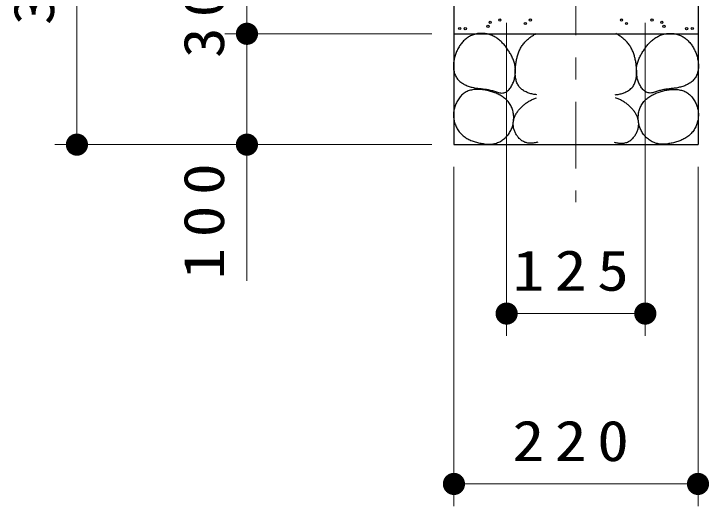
# Model space of a CAD drawing. Units: millimetres on the paper, scale 1:20. Extents: x -365 to 10, y -38 to 257.
# Drawn here: x -309.95 to -278.62, y 60.37 to 82.57 of the extents above; entities that cross this region are included whole.
import ezdxf

# ---------------------------------------------------------------- set-up
doc = ezdxf.new("R2010")
doc.units = ezdxf.units.MM
doc.linetypes.add('USER2', pattern=[6, 3, -1, 1, -1])
doc.layers.add('LY_1', color=7, linetype='Continuous', lineweight=25)
doc.styles.add('ＭＳ ゴシック', font='')
doc.styles.get('ＭＳ ゴシック').set_extended_font_data('MS Gothic')

# ---------------------------------------------------------------- blocks, each defined once
blk = doc.blocks.new('filled_dot')
at = {"color": 0, "linetype": 'Continuous', "lineweight": -2, "const_width": 1.25}
blk.add_lwpolyline([(-0.625, 0, 1), (0.625, 0, 1)], format="xyb", close=True, dxfattribs=at)

msp = doc.modelspace()

# ---------------------------------------------------------------- linework, layer by layer
at = {"layer": 'LY_1', "linetype": 'USER2', "lineweight": 13}
msp.add_line((-284.616, 114.607), (-284.616, 74.085), dxfattribs=at)
at = {"layer": 'LY_1', "lineweight": 13}
for p, q in [((-307.108, 76.675), (-307.108, 93.175)), ((-299.445, 81.675), (-299.445, 83.175)), ((-287.741, 82.175), (-287.741, 68.057)), ((-281.491, 82.175), (-281.491, 68.057)), ((-291.116, 81.675), (-300.445, 81.675)), ((-299.445, 70.533), (-299.445, 81.675)), ((-291.116, 76.675), (-308.108, 76.675)), ((-290.116, 75.675), (-290.116, 60.373)), ((-279.116, 75.675), (-279.116, 60.373)), ((-281.491, 69.057), (-287.741, 69.057)), ((-279.116, 61.373), (-290.116, 61.373))]:
    msp.add_line(p, q, dxfattribs=at)
at = {"layer": 'LY_1'}
for p, q in [((-290.116, 83.175), (-290.116, 76.675)), ((-279.116, 83.175), (-279.116, 76.675)), ((-290.116, 81.675), (-279.116, 81.675)), ((-290.116, 81.675), (-279.116, 81.675)), ((-290.116, 76.675), (-279.116, 76.675))]:
    msp.add_line(p, q, dxfattribs=at)
for centre in [(-288.485, 82.194), (-288.046, 82.297), (-286.894, 82.14), (-286.668, 82.293), (-282.565, 82.293), (-282.339, 82.14), (-281.187, 82.297), (-280.747, 82.194), (-289.857, 81.913), (-289.603, 81.904), (-288.582, 82.009), (-280.651, 82.009), (-279.63, 81.904), (-279.376, 81.913)]:
    msp.add_circle(centre, 0.05, dxfattribs=at)
for points, knots in [([(-288.954, 79.206), (-289.018, 79.212), (-289.082, 79.219), (-289.145, 79.23), (-289.209, 79.242), (-289.272, 79.255), (-289.334, 79.273), (-289.396, 79.29), (-289.457, 79.31), (-289.517, 79.334), (-289.576, 79.358), (-289.635, 79.385), (-289.691, 79.417), (-289.746, 79.449), (-289.801, 79.485), (-289.849, 79.527), (-289.897, 79.569), (-289.943, 79.616), (-289.98, 79.668), (-290.017, 79.719), (-290.048, 79.778), (-290.071, 79.837), (-290.095, 79.896), (-290.111, 79.96), (-290.122, 80.023), (-290.133, 80.086), (-290.137, 80.151), (-290.138, 80.215), (-290.138, 80.279), (-290.133, 80.344), (-290.125, 80.408), (-290.117, 80.471), (-290.105, 80.535), (-290.089, 80.597), (-290.074, 80.659), (-290.054, 80.721), (-290.032, 80.781), (-290.01, 80.842), (-289.984, 80.901), (-289.956, 80.958), (-289.927, 81.016), (-289.895, 81.072), (-289.859, 81.125), (-289.824, 81.179), (-289.785, 81.231), (-289.743, 81.279), (-289.701, 81.328), (-289.656, 81.374), (-289.607, 81.416), (-289.559, 81.458), (-289.507, 81.498), (-289.453, 81.531), (-289.398, 81.565), (-289.34, 81.595), (-289.281, 81.618), (-289.221, 81.642), (-289.159, 81.66), (-289.096, 81.673), (-289.033, 81.686), (-288.968, 81.693), (-288.904, 81.695), (-288.84, 81.697), (-288.775, 81.693), (-288.712, 81.685), (-288.648, 81.677), (-288.585, 81.664), (-288.523, 81.646), (-288.462, 81.627), (-288.401, 81.603), (-288.344, 81.575), (-288.286, 81.547), (-288.23, 81.514), (-288.178, 81.478), (-288.125, 81.441), (-288.074, 81.4), (-288.027, 81.358), (-287.979, 81.315), (-287.934, 81.269), (-287.89, 81.221), (-287.847, 81.173), (-287.807, 81.123), (-287.768, 81.072), (-287.729, 81.021), (-287.692, 80.968), (-287.657, 80.914), (-287.622, 80.86), (-287.589, 80.805), (-287.558, 80.749), (-287.527, 80.692), (-287.497, 80.635), (-287.47, 80.577), (-287.444, 80.518), (-287.42, 80.458), (-287.401, 80.397), (-287.382, 80.335), (-287.366, 80.272), (-287.356, 80.209), (-287.346, 80.146), (-287.341, 80.081), (-287.341, 80.017), (-287.341, 79.953), (-287.346, 79.888), (-287.355, 79.825), (-287.363, 79.761), (-287.377, 79.698), (-287.394, 79.636), (-287.411, 79.574), (-287.431, 79.512), (-287.456, 79.453), (-287.481, 79.394), (-287.51, 79.336), (-287.544, 79.282), (-287.579, 79.228), (-287.617, 79.174), (-287.664, 79.131), (-287.71, 79.088), (-287.765, 79.046), (-287.824, 79.025), (-287.882, 79.004), (-287.951, 79.001), (-288.014, 79.005), (-288.076, 79.01), (-288.139, 79.033), (-288.201, 79.051), (-288.263, 79.068), (-288.322, 79.093), (-288.384, 79.111), (-288.446, 79.129), (-288.508, 79.145), (-288.571, 79.157), (-288.634, 79.17), (-288.699, 79.177), (-288.762, 79.185), (-288.826, 79.193), (-288.89, 79.199), (-288.954, 79.206)], [0, 0, 0, 0, 1, 1, 1, 2, 2, 2, 3, 3, 3, 4, 4, 4, 5, 5, 5, 6, 6, 6, 7, 7, 7, 8, 8, 8, 9, 9, 9, 10, 10, 10, 11, 11, 11, 12, 12, 12, 13, 13, 13, 14, 14, 14, 15, 15, 15, 16, 16, 16, 17, 17, 17, 18, 18, 18, 19, 19, 19, 20, 20, 20, 21, 21, 21, 22, 22, 22, 23, 23, 23, 24, 24, 24, 25, 25, 25, 26, 26, 26, 27, 27, 27, 28, 28, 28, 29, 29, 29, 30, 30, 30, 31, 31, 31, 32, 32, 32, 33, 33, 33, 34, 34, 34, 35, 35, 35, 36, 36, 36, 37, 37, 37, 38, 38, 38, 39, 39, 39, 40, 40, 40, 41, 41, 41, 42, 42, 42, 43, 43, 43, 44, 44, 44, 45, 45, 45, 45]), ([(-286.377, 78.924), (-286.438, 78.932), (-286.499, 78.94), (-286.559, 78.952), (-286.619, 78.965), (-286.679, 78.981), (-286.737, 79), (-286.794, 79.02), (-286.852, 79.043), (-286.906, 79.071), (-286.96, 79.1), (-287.014, 79.132), (-287.061, 79.17), (-287.108, 79.209), (-287.152, 79.254), (-287.188, 79.303), (-287.224, 79.352), (-287.253, 79.408), (-287.276, 79.464), (-287.299, 79.52), (-287.315, 79.581), (-287.328, 79.64), (-287.34, 79.7), (-287.347, 79.762), (-287.351, 79.823), (-287.355, 79.884), (-287.356, 79.946), (-287.354, 80.007), (-287.352, 80.068), (-287.348, 80.13), (-287.341, 80.191), (-287.335, 80.252), (-287.327, 80.313), (-287.317, 80.373), (-287.307, 80.434), (-287.296, 80.494), (-287.282, 80.554), (-287.269, 80.614), (-287.253, 80.673), (-287.234, 80.731), (-287.216, 80.79), (-287.195, 80.848), (-287.17, 80.904), (-287.146, 80.96), (-287.119, 81.016), (-287.088, 81.068), (-287.057, 81.121), (-287.022, 81.172), (-286.985, 81.221), (-286.947, 81.269), (-286.906, 81.315), (-286.863, 81.358), (-286.819, 81.402), (-286.773, 81.443), (-286.725, 81.481), (-286.678, 81.52), (-286.628, 81.555), (-286.576, 81.589), (-286.525, 81.622), (-286.471, 81.652), (-286.417, 81.682)], [0, 0, 0, 0, 1, 1, 1, 2, 2, 2, 3, 3, 3, 4, 4, 4, 5, 5, 5, 6, 6, 6, 7, 7, 7, 8, 8, 8, 9, 9, 9, 10, 10, 10, 11, 11, 11, 12, 12, 12, 13, 13, 13, 14, 14, 14, 15, 15, 15, 16, 16, 16, 17, 17, 17, 18, 18, 18, 19, 19, 19, 20, 20, 20, 20]), ([(-282.856, 78.924), (-282.795, 78.932), (-282.734, 78.94), (-282.674, 78.952), (-282.614, 78.965), (-282.554, 78.981), (-282.496, 79), (-282.438, 79.02), (-282.381, 79.043), (-282.327, 79.071), (-282.272, 79.1), (-282.219, 79.132), (-282.172, 79.17), (-282.125, 79.209), (-282.08, 79.254), (-282.045, 79.303), (-282.009, 79.352), (-281.98, 79.408), (-281.957, 79.464), (-281.934, 79.52), (-281.918, 79.581), (-281.905, 79.64), (-281.893, 79.7), (-281.886, 79.762), (-281.882, 79.823), (-281.877, 79.884), (-281.877, 79.946), (-281.879, 80.007), (-281.881, 80.068), (-281.885, 80.13), (-281.891, 80.191), (-281.898, 80.252), (-281.906, 80.313), (-281.916, 80.373), (-281.926, 80.434), (-281.937, 80.494), (-281.951, 80.554), (-281.964, 80.614), (-281.98, 80.673), (-281.998, 80.731), (-282.017, 80.79), (-282.038, 80.848), (-282.063, 80.904), (-282.087, 80.96), (-282.114, 81.016), (-282.145, 81.068), (-282.176, 81.121), (-282.211, 81.172), (-282.248, 81.221), (-282.286, 81.269), (-282.327, 81.315), (-282.37, 81.358), (-282.414, 81.402), (-282.46, 81.443), (-282.508, 81.481), (-282.555, 81.52), (-282.605, 81.555), (-282.657, 81.589), (-282.708, 81.622), (-282.762, 81.652), (-282.815, 81.682)], [0, 0, 0, 0, 1, 1, 1, 2, 2, 2, 3, 3, 3, 4, 4, 4, 5, 5, 5, 6, 6, 6, 7, 7, 7, 8, 8, 8, 9, 9, 9, 10, 10, 10, 11, 11, 11, 12, 12, 12, 13, 13, 13, 14, 14, 14, 15, 15, 15, 16, 16, 16, 17, 17, 17, 18, 18, 18, 19, 19, 19, 20, 20, 20, 20]), ([(-280.279, 79.206), (-280.215, 79.212), (-280.151, 79.219), (-280.087, 79.23), (-280.024, 79.242), (-279.961, 79.255), (-279.899, 79.273), (-279.837, 79.29), (-279.776, 79.31), (-279.716, 79.334), (-279.657, 79.358), (-279.598, 79.385), (-279.542, 79.417), (-279.487, 79.449), (-279.432, 79.485), (-279.384, 79.527), (-279.336, 79.569), (-279.29, 79.616), (-279.253, 79.668), (-279.216, 79.719), (-279.185, 79.778), (-279.162, 79.837), (-279.138, 79.896), (-279.122, 79.96), (-279.111, 80.023), (-279.1, 80.086), (-279.096, 80.151), (-279.095, 80.215), (-279.095, 80.279), (-279.1, 80.344), (-279.108, 80.408), (-279.116, 80.471), (-279.128, 80.535), (-279.144, 80.597), (-279.159, 80.659), (-279.179, 80.721), (-279.201, 80.781), (-279.223, 80.842), (-279.249, 80.901), (-279.277, 80.958), (-279.306, 81.016), (-279.338, 81.072), (-279.374, 81.125), (-279.409, 81.179), (-279.448, 81.231), (-279.49, 81.279), (-279.532, 81.328), (-279.577, 81.374), (-279.625, 81.416), (-279.674, 81.458), (-279.726, 81.498), (-279.78, 81.531), (-279.835, 81.565), (-279.893, 81.595), (-279.952, 81.618), (-280.012, 81.642), (-280.074, 81.66), (-280.137, 81.673), (-280.2, 81.686), (-280.265, 81.693), (-280.329, 81.695), (-280.393, 81.697), (-280.458, 81.693), (-280.521, 81.685), (-280.585, 81.677), (-280.648, 81.664), (-280.71, 81.646), (-280.771, 81.627), (-280.832, 81.603), (-280.889, 81.575), (-280.947, 81.547), (-281.002, 81.514), (-281.055, 81.478), (-281.108, 81.441), (-281.158, 81.4), (-281.206, 81.358), (-281.254, 81.315), (-281.299, 81.269), (-281.343, 81.221), (-281.386, 81.173), (-281.426, 81.123), (-281.465, 81.072), (-281.504, 81.021), (-281.54, 80.968), (-281.575, 80.914), (-281.61, 80.86), (-281.644, 80.805), (-281.675, 80.749), (-281.706, 80.692), (-281.736, 80.635), (-281.763, 80.577), (-281.789, 80.518), (-281.813, 80.458), (-281.832, 80.397), (-281.851, 80.335), (-281.866, 80.272), (-281.876, 80.209), (-281.887, 80.146), (-281.892, 80.081), (-281.892, 80.017), (-281.892, 79.953), (-281.887, 79.888), (-281.878, 79.825), (-281.87, 79.761), (-281.856, 79.698), (-281.839, 79.636), (-281.822, 79.574), (-281.802, 79.512), (-281.777, 79.453), (-281.751, 79.394), (-281.723, 79.336), (-281.689, 79.282), (-281.654, 79.228), (-281.616, 79.174), (-281.569, 79.131), (-281.522, 79.088), (-281.468, 79.046), (-281.409, 79.025), (-281.351, 79.004), (-281.282, 79.001), (-281.219, 79.005), (-281.156, 79.01), (-281.094, 79.033), (-281.032, 79.051), (-280.97, 79.068), (-280.911, 79.093), (-280.849, 79.111), (-280.787, 79.129), (-280.725, 79.145), (-280.662, 79.157), (-280.599, 79.17), (-280.534, 79.177), (-280.471, 79.185), (-280.407, 79.193), (-280.343, 79.199), (-280.279, 79.206)], [0, 0, 0, 0, 1, 1, 1, 2, 2, 2, 3, 3, 3, 4, 4, 4, 5, 5, 5, 6, 6, 6, 7, 7, 7, 8, 8, 8, 9, 9, 9, 10, 10, 10, 11, 11, 11, 12, 12, 12, 13, 13, 13, 14, 14, 14, 15, 15, 15, 16, 16, 16, 17, 17, 17, 18, 18, 18, 19, 19, 19, 20, 20, 20, 21, 21, 21, 22, 22, 22, 23, 23, 23, 24, 24, 24, 25, 25, 25, 26, 26, 26, 27, 27, 27, 28, 28, 28, 29, 29, 29, 30, 30, 30, 31, 31, 31, 32, 32, 32, 33, 33, 33, 34, 34, 34, 35, 35, 35, 36, 36, 36, 37, 37, 37, 38, 38, 38, 39, 39, 39, 40, 40, 40, 41, 41, 41, 42, 42, 42, 43, 43, 43, 44, 44, 44, 45, 45, 45, 45]), ([(-288.854, 76.729), (-288.921, 76.74), (-288.989, 76.752), (-289.055, 76.768), (-289.121, 76.784), (-289.187, 76.804), (-289.252, 76.827), (-289.316, 76.851), (-289.379, 76.878), (-289.44, 76.909), (-289.501, 76.94), (-289.56, 76.975), (-289.616, 77.014), (-289.672, 77.053), (-289.726, 77.096), (-289.775, 77.144), (-289.824, 77.191), (-289.869, 77.244), (-289.909, 77.299), (-289.948, 77.355), (-289.983, 77.415), (-290.013, 77.476), (-290.042, 77.537), (-290.066, 77.602), (-290.085, 77.668), (-290.104, 77.733), (-290.118, 77.801), (-290.126, 77.869), (-290.134, 77.936), (-290.137, 78.006), (-290.134, 78.074), (-290.131, 78.142), (-290.122, 78.211), (-290.108, 78.277), (-290.093, 78.344), (-290.073, 78.41), (-290.048, 78.474), (-290.024, 78.537), (-289.994, 78.599), (-289.959, 78.658), (-289.924, 78.717), (-289.884, 78.774), (-289.84, 78.825), (-289.796, 78.877), (-289.746, 78.926), (-289.693, 78.968), (-289.639, 79.009), (-289.58, 79.046), (-289.518, 79.075), (-289.457, 79.104), (-289.39, 79.125), (-289.324, 79.14), (-289.258, 79.155), (-289.189, 79.163), (-289.12, 79.166), (-289.052, 79.17), (-288.983, 79.168), (-288.915, 79.162), (-288.847, 79.157), (-288.779, 79.147), (-288.712, 79.135), (-288.645, 79.123), (-288.578, 79.107), (-288.512, 79.09), (-288.446, 79.072), (-288.38, 79.052), (-288.316, 79.028), (-288.252, 79.005), (-288.188, 78.979), (-288.126, 78.949), (-288.065, 78.919), (-288.004, 78.887), (-287.947, 78.849), (-287.89, 78.812), (-287.834, 78.771), (-287.783, 78.726), (-287.732, 78.681), (-287.684, 78.631), (-287.643, 78.577), (-287.601, 78.523), (-287.564, 78.464), (-287.534, 78.403), (-287.505, 78.342), (-287.481, 78.276), (-287.464, 78.21), (-287.446, 78.145), (-287.434, 78.076), (-287.428, 78.008), (-287.421, 77.94), (-287.42, 77.871), (-287.425, 77.803), (-287.429, 77.735), (-287.439, 77.667), (-287.453, 77.6), (-287.468, 77.534), (-287.488, 77.467), (-287.514, 77.404), (-287.539, 77.341), (-287.57, 77.279), (-287.606, 77.221), (-287.642, 77.163), (-287.684, 77.108), (-287.729, 77.057), (-287.775, 77.006), (-287.825, 76.959), (-287.879, 76.917), (-287.933, 76.875), (-287.991, 76.837), (-288.052, 76.807), (-288.113, 76.776), (-288.178, 76.751), (-288.243, 76.733), (-288.309, 76.715), (-288.378, 76.704), (-288.446, 76.698), (-288.513, 76.693), (-288.583, 76.694), (-288.651, 76.699), (-288.719, 76.704), (-288.786, 76.717), (-288.854, 76.729)], [0, 0, 0, 0, 1, 1, 1, 2, 2, 2, 3, 3, 3, 4, 4, 4, 5, 5, 5, 6, 6, 6, 7, 7, 7, 8, 8, 8, 9, 9, 9, 10, 10, 10, 11, 11, 11, 12, 12, 12, 13, 13, 13, 14, 14, 14, 15, 15, 15, 16, 16, 16, 17, 17, 17, 18, 18, 18, 19, 19, 19, 20, 20, 20, 21, 21, 21, 22, 22, 22, 23, 23, 23, 24, 24, 24, 25, 25, 25, 26, 26, 26, 27, 27, 27, 28, 28, 28, 29, 29, 29, 30, 30, 30, 31, 31, 31, 32, 32, 32, 33, 33, 33, 34, 34, 34, 35, 35, 35, 36, 36, 36, 37, 37, 37, 38, 38, 38, 39, 39, 39, 40, 40, 40, 40]), ([(-280.379, 76.729), (-280.312, 76.74), (-280.244, 76.752), (-280.178, 76.768), (-280.111, 76.784), (-280.046, 76.804), (-279.981, 76.827), (-279.917, 76.851), (-279.854, 76.878), (-279.793, 76.909), (-279.732, 76.94), (-279.672, 76.975), (-279.617, 77.014), (-279.561, 77.053), (-279.507, 77.096), (-279.458, 77.144), (-279.409, 77.191), (-279.364, 77.244), (-279.324, 77.299), (-279.285, 77.355), (-279.25, 77.415), (-279.22, 77.476), (-279.191, 77.537), (-279.166, 77.602), (-279.148, 77.668), (-279.129, 77.733), (-279.115, 77.801), (-279.107, 77.869), (-279.099, 77.936), (-279.096, 78.006), (-279.099, 78.074), (-279.102, 78.142), (-279.111, 78.211), (-279.125, 78.277), (-279.139, 78.344), (-279.16, 78.41), (-279.184, 78.474), (-279.209, 78.537), (-279.239, 78.599), (-279.274, 78.658), (-279.309, 78.717), (-279.348, 78.774), (-279.393, 78.825), (-279.437, 78.877), (-279.487, 78.926), (-279.54, 78.968), (-279.594, 79.009), (-279.653, 79.046), (-279.715, 79.075), (-279.776, 79.104), (-279.843, 79.125), (-279.909, 79.14), (-279.975, 79.155), (-280.044, 79.163), (-280.112, 79.166), (-280.181, 79.17), (-280.25, 79.168), (-280.318, 79.162), (-280.386, 79.157), (-280.454, 79.147), (-280.521, 79.135), (-280.588, 79.123), (-280.655, 79.107), (-280.721, 79.09), (-280.787, 79.072), (-280.853, 79.052), (-280.917, 79.028), (-280.981, 79.005), (-281.045, 78.979), (-281.107, 78.949), (-281.168, 78.919), (-281.229, 78.887), (-281.286, 78.849), (-281.343, 78.812), (-281.399, 78.771), (-281.45, 78.726), (-281.5, 78.681), (-281.549, 78.631), (-281.59, 78.577), (-281.632, 78.523), (-281.669, 78.464), (-281.698, 78.403), (-281.728, 78.342), (-281.752, 78.276), (-281.769, 78.21), (-281.787, 78.145), (-281.799, 78.076), (-281.805, 78.008), (-281.812, 77.94), (-281.813, 77.871), (-281.808, 77.803), (-281.804, 77.735), (-281.794, 77.667), (-281.78, 77.6), (-281.765, 77.534), (-281.745, 77.467), (-281.719, 77.404), (-281.694, 77.341), (-281.662, 77.279), (-281.627, 77.221), (-281.591, 77.163), (-281.549, 77.108), (-281.504, 77.057), (-281.458, 77.006), (-281.408, 76.959), (-281.354, 76.917), (-281.3, 76.875), (-281.241, 76.837), (-281.181, 76.807), (-281.12, 76.776), (-281.055, 76.751), (-280.99, 76.733), (-280.924, 76.715), (-280.855, 76.704), (-280.787, 76.698), (-280.72, 76.693), (-280.65, 76.694), (-280.582, 76.699), (-280.514, 76.704), (-280.447, 76.717), (-280.379, 76.729)], [0, 0, 0, 0, 1, 1, 1, 2, 2, 2, 3, 3, 3, 4, 4, 4, 5, 5, 5, 6, 6, 6, 7, 7, 7, 8, 8, 8, 9, 9, 9, 10, 10, 10, 11, 11, 11, 12, 12, 12, 13, 13, 13, 14, 14, 14, 15, 15, 15, 16, 16, 16, 17, 17, 17, 18, 18, 18, 19, 19, 19, 20, 20, 20, 21, 21, 21, 22, 22, 22, 23, 23, 23, 24, 24, 24, 25, 25, 25, 26, 26, 26, 27, 27, 27, 28, 28, 28, 29, 29, 29, 30, 30, 30, 31, 31, 31, 32, 32, 32, 33, 33, 33, 34, 34, 34, 35, 35, 35, 36, 36, 36, 37, 37, 37, 38, 38, 38, 39, 39, 39, 40, 40, 40, 40]), ([(-286.337, 76.79), (-286.39, 76.775), (-286.443, 76.761), (-286.497, 76.752), (-286.551, 76.743), (-286.606, 76.737), (-286.661, 76.737), (-286.716, 76.738), (-286.772, 76.742), (-286.825, 76.754), (-286.877, 76.767), (-286.93, 76.786), (-286.979, 76.811), (-287.027, 76.836), (-287.073, 76.868), (-287.114, 76.904), (-287.156, 76.939), (-287.195, 76.979), (-287.229, 77.022), (-287.264, 77.064), (-287.294, 77.11), (-287.321, 77.158), (-287.348, 77.205), (-287.372, 77.256), (-287.39, 77.307), (-287.409, 77.359), (-287.424, 77.412), (-287.433, 77.466), (-287.442, 77.52), (-287.446, 77.576), (-287.444, 77.63), (-287.442, 77.685), (-287.434, 77.74), (-287.422, 77.793), (-287.409, 77.846), (-287.391, 77.899), (-287.369, 77.949), (-287.348, 77.999), (-287.322, 78.048), (-287.293, 78.095), (-287.265, 78.142), (-287.233, 78.187), (-287.199, 78.23), (-287.165, 78.273), (-287.128, 78.314), (-287.09, 78.353), (-287.052, 78.393), (-287.012, 78.43), (-286.97, 78.466), (-286.928, 78.501), (-286.884, 78.535), (-286.839, 78.566), (-286.794, 78.597), (-286.747, 78.626), (-286.699, 78.652), (-286.651, 78.679), (-286.602, 78.703), (-286.551, 78.725), (-286.501, 78.747), (-286.449, 78.765), (-286.397, 78.783)], [0, 0, 0, 0, 1, 1, 1, 2, 2, 2, 3, 3, 3, 4, 4, 4, 5, 5, 5, 6, 6, 6, 7, 7, 7, 8, 8, 8, 9, 9, 9, 10, 10, 10, 11, 11, 11, 12, 12, 12, 13, 13, 13, 14, 14, 14, 15, 15, 15, 16, 16, 16, 17, 17, 17, 18, 18, 18, 19, 19, 19, 20, 20, 20, 20]), ([(-282.896, 76.79), (-282.843, 76.775), (-282.79, 76.761), (-282.736, 76.752), (-282.682, 76.743), (-282.626, 76.737), (-282.572, 76.737), (-282.517, 76.738), (-282.461, 76.742), (-282.408, 76.754), (-282.355, 76.767), (-282.303, 76.786), (-282.254, 76.811), (-282.206, 76.836), (-282.16, 76.868), (-282.118, 76.904), (-282.077, 76.939), (-282.038, 76.979), (-282.004, 77.022), (-281.969, 77.064), (-281.938, 77.11), (-281.912, 77.158), (-281.885, 77.205), (-281.861, 77.256), (-281.843, 77.307), (-281.824, 77.359), (-281.809, 77.412), (-281.8, 77.466), (-281.791, 77.52), (-281.787, 77.576), (-281.789, 77.63), (-281.79, 77.685), (-281.799, 77.74), (-281.811, 77.793), (-281.824, 77.846), (-281.842, 77.899), (-281.863, 77.949), (-281.885, 77.999), (-281.911, 78.048), (-281.94, 78.095), (-281.968, 78.142), (-282, 78.187), (-282.034, 78.23), (-282.068, 78.273), (-282.104, 78.314), (-282.143, 78.353), (-282.181, 78.393), (-282.221, 78.43), (-282.263, 78.466), (-282.305, 78.501), (-282.349, 78.535), (-282.394, 78.566), (-282.439, 78.597), (-282.486, 78.626), (-282.534, 78.652), (-282.582, 78.679), (-282.631, 78.703), (-282.681, 78.725), (-282.732, 78.747), (-282.784, 78.765), (-282.836, 78.783)], [0, 0, 0, 0, 1, 1, 1, 2, 2, 2, 3, 3, 3, 4, 4, 4, 5, 5, 5, 6, 6, 6, 7, 7, 7, 8, 8, 8, 9, 9, 9, 10, 10, 10, 11, 11, 11, 12, 12, 12, 13, 13, 13, 14, 14, 14, 15, 15, 15, 16, 16, 16, 17, 17, 17, 18, 18, 18, 19, 19, 19, 20, 20, 20, 20])]:
    msp.add_open_spline(points, degree=3, knots=knots, dxfattribs=at)

# ---------------------------------------------------------------- block references
at = {"layer": 'LY_1', "lineweight": 13, "xscale": 0.4, "yscale": 0.4}
for p, rotation in [((-299.445, 81.675), 270), ((-307.108, 76.675), 90), ((-299.445, 76.675), 90), ((-281.491, 69.057), 180), ((-279.116, 61.373), 180)]:
    msp.add_blockref('filled_dot', p, dxfattribs=dict(at, rotation=rotation))
for p in [(-287.741, 69.057), (-290.116, 61.373)]:
    msp.add_blockref('filled_dot', p, dxfattribs=at)

# ---------------------------------------------------------------- texts
at = {"layer": 'LY_1', "char_height": 1.833, "attachment_point": 8, "rotation": 90, "style": 'ＭＳ ゴシック'}
for s, insert in [('\\T1.33;\\W1.15;330', (-308.108, 84.925)), ('\\T1.34;\\W1.1;30', (-300.445, 82.425)), ('\\T1.33;\\W1.15;100', (-300.445, 73.45))]:
    msp.add_mtext(s, dxfattribs=dict(at, insert=insert))
at = {"layer": 'LY_1', "char_height": 1.833, "attachment_point": 8, "style": 'ＭＳ ゴシック'}
for s, insert in [('\\T1.33;\\W1.15;125', (-284.616, 70.057)), ('\\T1.33;\\W1.15;220', (-284.616, 62.373))]:
    msp.add_mtext(s, dxfattribs=dict(at, insert=insert))

doc.saveas('drawing.dxf')
